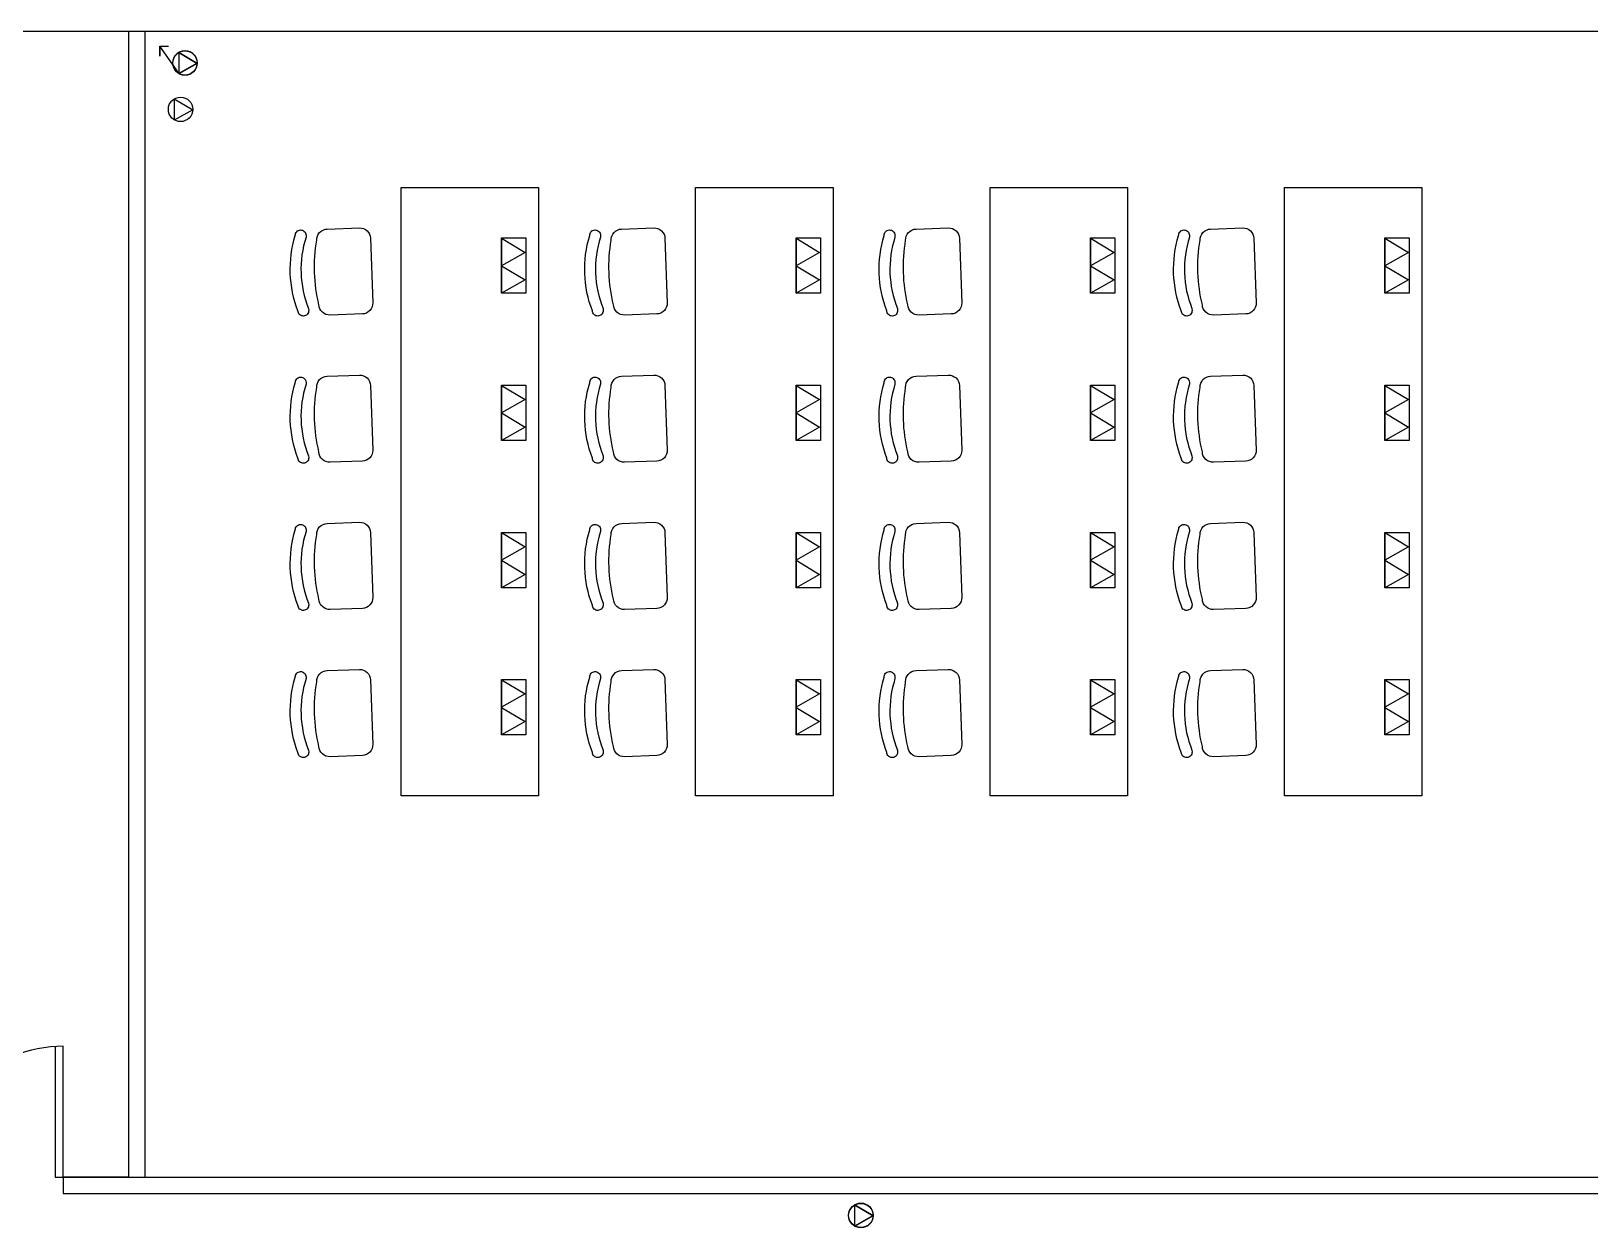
# Model space of a CAD drawing. Header units: millimetres. Extents: x 379 to 563, y 812 to 870.
# Drawn here: x 437.9 to 447.43, y 841.22 to 848.54 of the extents above; entities that cross this region are included whole.
import ezdxf

# ---------------------------------------------------------------- set-up
doc = ezdxf.new("R2010")
doc.units = ezdxf.units.MM
doc.layers.add('mobiliario', color=140, linetype='Continuous')
doc.layers.add('pontos', color=72, linetype='Continuous')

# ---------------------------------------------------------------- blocks, each defined once
blk = doc.blocks.new('*U42')
at = {"layer": 'mobiliario'}
blk.add_lwpolyline([(-0.4202, 1.8594), (0.4202, 1.8594), (0.4202, -1.8594), (-0.4202, -1.8594)], close=True, dxfattribs=at)
blk = doc.blocks.new('*U43')
at = {"color": 0, "linetype": 'ByBlock', "lineweight": -2, "transparency": 16777216}
for p in [(0, 0), (1.8, 0), (3.6, 0), (5.4, 0)]:
    blk.add_blockref('*U42', p, dxfattribs=at)

msp = doc.modelspace()

# ---------------------------------------------------------------- linework, layer by layer
for p, q in [((427.5002, 848.5404), (442.4002, 848.5404)), ((438.5002, 841.534), (438.5002, 848.5404)), ((438.6002, 841.534), (438.6002, 848.5404)), ((442.4002, 848.5404), (450.45, 848.5404)), ((438.5002, 841.534), (438.1002, 841.534)), ((438.1002, 841.534), (438.1002, 841.434)), ((438.1002, 841.534), (448.4002, 841.534)), ((438.1002, 841.434), (448.4002, 841.434))]:
    msp.add_line(p, q)
msp.add_lwpolyline([(438.0502, 842.334), (438.0502, 841.534), (438.1002, 841.534), (438.1002, 842.334, 0.414214), (437.3002, 841.534)], format="xyb")
at = {"layer": 'mobiliario'}
for p, q in [((439.5501, 847.3249), (439.5501, 847.3249)), ((441.3501, 847.3249), (441.3501, 847.3249)), ((443.1501, 847.3249), (443.1501, 847.3249)), ((444.9501, 847.3249), (444.9501, 847.3249)), ((439.5501, 846.4249), (439.5501, 846.4249)), ((441.3501, 846.4249), (441.3501, 846.4249)), ((443.1501, 846.4249), (443.1501, 846.4249)), ((444.9501, 846.4249), (444.9501, 846.4249)), ((439.5501, 845.5249), (439.5501, 845.5249)), ((441.3501, 845.5249), (441.3501, 845.5249)), ((443.1501, 845.5249), (443.1501, 845.5249)), ((444.9501, 845.5249), (444.9501, 845.5249)), ((439.5501, 844.6249), (439.5501, 844.6249)), ((441.3501, 844.6249), (441.3501, 844.6249)), ((443.1501, 844.6249), (443.1501, 844.6249)), ((444.9501, 844.6249), (444.9501, 844.6249))]:
    msp.add_line(p, q, dxfattribs=at)
for points in [[(439.7314, 846.8043, -0.414214), (439.6633, 846.8678, -0.100929), (439.6495, 847.2625, -0.414214), (439.713, 847.3306), (439.9103, 847.3375, -0.414214), (439.9784, 847.274), (439.9922, 846.8793, -0.414214), (439.9288, 846.8112)], [(441.5314, 846.8043, -0.414214), (441.4633, 846.8678, -0.100929), (441.4495, 847.2625, -0.414214), (441.513, 847.3306), (441.7103, 847.3375, -0.414214), (441.7784, 847.274), (441.7922, 846.8793, -0.414214), (441.7288, 846.8112)], [(443.3314, 846.8043, -0.414214), (443.2633, 846.8678, -0.100929), (443.2495, 847.2625, -0.414214), (443.313, 847.3306), (443.5103, 847.3375, -0.414214), (443.5784, 847.274), (443.5922, 846.8793, -0.414214), (443.5288, 846.8112)], [(445.1314, 846.8043, -0.414214), (445.0633, 846.8678, -0.100929), (445.0495, 847.2625, -0.414214), (445.113, 847.3306), (445.3103, 847.3375, -0.414214), (445.3784, 847.274), (445.3922, 846.8793, -0.414214), (445.3288, 846.8112)], [(439.5685, 846.7986), (439.5685, 846.7986, -0.414214), (439.5345, 846.8304, -0.167087), (439.5184, 847.2908, -0.414214), (439.5501, 847.3249, -0.414214), (439.5841, 847.2931), (439.5845, 847.2819, 0.175685), (439.5999, 846.8439), (439.6003, 846.8327, -0.414214)], [(441.3685, 846.7986), (441.3685, 846.7986, -0.414214), (441.3345, 846.8304, -0.167087), (441.3184, 847.2908, -0.414214), (441.3501, 847.3249, -0.414214), (441.3841, 847.2931), (441.3845, 847.2819, 0.175685), (441.3999, 846.8439), (441.4003, 846.8327, -0.414214)], [(443.1685, 846.7986), (443.1685, 846.7986, -0.414214), (443.1345, 846.8304, -0.167087), (443.1184, 847.2908, -0.414214), (443.1501, 847.3249, -0.414214), (443.1841, 847.2931), (443.1845, 847.2819, 0.175685), (443.1999, 846.8439), (443.2003, 846.8327, -0.414214)], [(444.9685, 846.7986), (444.9685, 846.7986, -0.414214), (444.9345, 846.8304, -0.167087), (444.9184, 847.2908, -0.414214), (444.9501, 847.3249, -0.414214), (444.9841, 847.2931), (444.9845, 847.2819, 0.175685), (444.9999, 846.8439), (445.0003, 846.8327, -0.414214)], [(439.5685, 845.8986), (439.5685, 845.8986, -0.414214), (439.5345, 845.9304, -0.167087), (439.5184, 846.3908, -0.414214), (439.5501, 846.4249, -0.414214), (439.5841, 846.3931), (439.5845, 846.3819, 0.175685), (439.5999, 845.9439), (439.6003, 845.9327, -0.414214)], [(439.7314, 845.9043, -0.414214), (439.6633, 845.9678, -0.100929), (439.6495, 846.3625, -0.414214), (439.713, 846.4306), (439.9103, 846.4375, -0.414214), (439.9784, 846.374), (439.9922, 845.9793, -0.414214), (439.9288, 845.9112)], [(441.3685, 845.8986), (441.3685, 845.8986, -0.414214), (441.3345, 845.9304, -0.167087), (441.3184, 846.3908, -0.414214), (441.3501, 846.4249, -0.414214), (441.3841, 846.3931), (441.3845, 846.3819, 0.175685), (441.3999, 845.9439), (441.4003, 845.9327, -0.414214)], [(441.5314, 845.9043, -0.414214), (441.4633, 845.9678, -0.100929), (441.4495, 846.3625, -0.414214), (441.513, 846.4306), (441.7103, 846.4375, -0.414214), (441.7784, 846.374), (441.7922, 845.9793, -0.414214), (441.7288, 845.9112)], [(443.1685, 845.8986), (443.1685, 845.8986, -0.414214), (443.1345, 845.9304, -0.167087), (443.1184, 846.3908, -0.414214), (443.1501, 846.4249, -0.414214), (443.1841, 846.3931), (443.1845, 846.3819, 0.175685), (443.1999, 845.9439), (443.2003, 845.9327, -0.414214)], [(443.3314, 845.9043, -0.414214), (443.2633, 845.9678, -0.100929), (443.2495, 846.3625, -0.414214), (443.313, 846.4306), (443.5103, 846.4375, -0.414214), (443.5784, 846.374), (443.5922, 845.9793, -0.414214), (443.5288, 845.9112)], [(444.9685, 845.8986), (444.9685, 845.8986, -0.414214), (444.9345, 845.9304, -0.167087), (444.9184, 846.3908, -0.414214), (444.9501, 846.4249, -0.414214), (444.9841, 846.3931), (444.9845, 846.3819, 0.175685), (444.9999, 845.9439), (445.0003, 845.9327, -0.414214)], [(445.1314, 845.9043, -0.414214), (445.0633, 845.9678, -0.100929), (445.0495, 846.3625, -0.414214), (445.113, 846.4306), (445.3103, 846.4375, -0.414214), (445.3784, 846.374), (445.3922, 845.9793, -0.414214), (445.3288, 845.9112)], [(439.5685, 844.9986), (439.5685, 844.9986, -0.414214), (439.5345, 845.0304, -0.167087), (439.5184, 845.4908, -0.414214), (439.5501, 845.5249, -0.414214), (439.5841, 845.4931), (439.5845, 845.4819, 0.175685), (439.5999, 845.0439), (439.6003, 845.0327, -0.414214)], [(439.7314, 845.0043, -0.414214), (439.6633, 845.0678, -0.100929), (439.6495, 845.4625, -0.414214), (439.713, 845.5306), (439.9103, 845.5375, -0.414214), (439.9784, 845.474), (439.9922, 845.0793, -0.414214), (439.9288, 845.0112)], [(441.3685, 844.9986), (441.3685, 844.9986, -0.414214), (441.3345, 845.0304, -0.167087), (441.3184, 845.4908, -0.414214), (441.3501, 845.5249, -0.414214), (441.3841, 845.4931), (441.3845, 845.4819, 0.175685), (441.3999, 845.0439), (441.4003, 845.0327, -0.414214)], [(441.5314, 845.0043, -0.414214), (441.4633, 845.0678, -0.100929), (441.4495, 845.4625, -0.414214), (441.513, 845.5306), (441.7103, 845.5375, -0.414214), (441.7784, 845.474), (441.7922, 845.0793, -0.414214), (441.7288, 845.0112)], [(443.1685, 844.9986), (443.1685, 844.9986, -0.414214), (443.1345, 845.0304, -0.167087), (443.1184, 845.4908, -0.414214), (443.1501, 845.5249, -0.414214), (443.1841, 845.4931), (443.1845, 845.4819, 0.175685), (443.1999, 845.0439), (443.2003, 845.0327, -0.414214)], [(443.3314, 845.0043, -0.414214), (443.2633, 845.0678, -0.100929), (443.2495, 845.4625, -0.414214), (443.313, 845.5306), (443.5103, 845.5375, -0.414214), (443.5784, 845.474), (443.5922, 845.0793, -0.414214), (443.5288, 845.0112)], [(444.9685, 844.9986), (444.9685, 844.9986, -0.414214), (444.9345, 845.0304, -0.167087), (444.9184, 845.4908, -0.414214), (444.9501, 845.5249, -0.414214), (444.9841, 845.4931), (444.9845, 845.4819, 0.175685), (444.9999, 845.0439), (445.0003, 845.0327, -0.414214)], [(445.1314, 845.0043, -0.414214), (445.0633, 845.0678, -0.100929), (445.0495, 845.4625, -0.414214), (445.113, 845.5306), (445.3103, 845.5375, -0.414214), (445.3784, 845.474), (445.3922, 845.0793, -0.414214), (445.3288, 845.0112)], [(439.5685, 844.0986), (439.5685, 844.0986, -0.414214), (439.5345, 844.1304, -0.167087), (439.5184, 844.5908, -0.414214), (439.5501, 844.6249, -0.414214), (439.5841, 844.5931), (439.5845, 844.5819, 0.175685), (439.5999, 844.1439), (439.6003, 844.1327, -0.414214)], [(439.7314, 844.1043, -0.414214), (439.6633, 844.1678, -0.100929), (439.6495, 844.5625, -0.414214), (439.713, 844.6306), (439.9103, 844.6375, -0.414214), (439.9784, 844.574), (439.9922, 844.1793, -0.414214), (439.9288, 844.1112)], [(441.3685, 844.0986), (441.3685, 844.0986, -0.414214), (441.3345, 844.1304, -0.167087), (441.3184, 844.5908, -0.414214), (441.3501, 844.6249, -0.414214), (441.3841, 844.5931), (441.3845, 844.5819, 0.175685), (441.3999, 844.1439), (441.4003, 844.1327, -0.414214)], [(441.5314, 844.1043, -0.414214), (441.4633, 844.1678, -0.100929), (441.4495, 844.5625, -0.414214), (441.513, 844.6306), (441.7103, 844.6375, -0.414214), (441.7784, 844.574), (441.7922, 844.1793, -0.414214), (441.7288, 844.1112)], [(443.1685, 844.0986), (443.1685, 844.0986, -0.414214), (443.1345, 844.1304, -0.167087), (443.1184, 844.5908, -0.414214), (443.1501, 844.6249, -0.414214), (443.1841, 844.5931), (443.1845, 844.5819, 0.175685), (443.1999, 844.1439), (443.2003, 844.1327, -0.414214)], [(443.3314, 844.1043, -0.414214), (443.2633, 844.1678, -0.100929), (443.2495, 844.5625, -0.414214), (443.313, 844.6306), (443.5103, 844.6375, -0.414214), (443.5784, 844.574), (443.5922, 844.1793, -0.414214), (443.5288, 844.1112)], [(444.9685, 844.0986), (444.9685, 844.0986, -0.414214), (444.9345, 844.1304, -0.167087), (444.9184, 844.5908, -0.414214), (444.9501, 844.6249, -0.414214), (444.9841, 844.5931), (444.9845, 844.5819, 0.175685), (444.9999, 844.1439), (445.0003, 844.1327, -0.414214)], [(445.1314, 844.1043, -0.414214), (445.0633, 844.1678, -0.100929), (445.0495, 844.5625, -0.414214), (445.113, 844.6306), (445.3103, 844.6375, -0.414214), (445.3784, 844.574), (445.3922, 844.1793, -0.414214), (445.3288, 844.1112)]]:
    msp.add_lwpolyline(points, format="xyb", close=True, dxfattribs=at)
at = {"layer": 'pontos'}
for p, q in [((438.8063, 848.2828), (438.6899, 848.4492)), ((438.6899, 848.4492), (438.6899, 848.3883)), ((438.6899, 848.3883), (438.6899, 848.4492)), ((438.6899, 848.4492), (438.7432, 848.4492)), ((438.8063, 848.4127), (438.8063, 848.2808)), ((438.8063, 848.4127), (438.919, 848.3448)), ((438.8063, 848.4107), (438.8063, 848.2787)), ((438.8063, 848.4107), (438.919, 848.3428)), ((438.919, 848.3448), (438.8063, 848.2808)), ((438.919, 848.3428), (438.8063, 848.2787)), ((438.779, 848.1277), (438.779, 847.9957)), ((438.779, 848.1277), (438.8917, 848.0598)), ((438.8917, 848.0598), (438.779, 847.9957)), ((440.7797, 847.2745), (440.7797, 847.1063)), ((440.7797, 847.2745), (440.9234, 847.188)), ((442.5797, 847.2745), (442.5797, 847.1063)), ((442.5797, 847.2745), (442.7234, 847.188)), ((444.3797, 847.2745), (444.3797, 847.1063)), ((444.3797, 847.2745), (444.5234, 847.188)), ((446.1797, 847.2745), (446.1797, 847.1063)), ((446.1797, 847.2745), (446.3234, 847.188)), ((440.9234, 847.188), (440.7797, 847.1063)), ((442.7234, 847.188), (442.5797, 847.1063)), ((444.5234, 847.188), (444.3797, 847.1063)), ((446.3234, 847.188), (446.1797, 847.1063)), ((440.7797, 847.1059), (440.7797, 846.9377)), ((440.7797, 847.1059), (440.9234, 847.0193)), ((442.5797, 847.1059), (442.5797, 846.9377)), ((442.5797, 847.1059), (442.7234, 847.0193)), ((444.3797, 847.1059), (444.3797, 846.9377)), ((444.3797, 847.1059), (444.5234, 847.0193)), ((446.1797, 847.1059), (446.1797, 846.9377)), ((446.1797, 847.1059), (446.3234, 847.0193)), ((440.9234, 847.0193), (440.7797, 846.9377)), ((442.7234, 847.0193), (442.5797, 846.9377)), ((444.5234, 847.0193), (444.3797, 846.9377)), ((446.3234, 847.0193), (446.1797, 846.9377)), ((440.7797, 846.3745), (440.7797, 846.2063)), ((440.7797, 846.3745), (440.9234, 846.288)), ((440.9234, 846.288), (440.7797, 846.2063)), ((442.5797, 846.3745), (442.5797, 846.2063)), ((442.5797, 846.3745), (442.7234, 846.288)), ((442.7234, 846.288), (442.5797, 846.2063)), ((444.3797, 846.3745), (444.3797, 846.2063)), ((444.3797, 846.3745), (444.5234, 846.288)), ((444.5234, 846.288), (444.3797, 846.2063)), ((446.1797, 846.3745), (446.1797, 846.2063)), ((446.1797, 846.3745), (446.3234, 846.288)), ((446.3234, 846.288), (446.1797, 846.2063)), ((440.7797, 846.2059), (440.7797, 846.0377)), ((440.7797, 846.2059), (440.9234, 846.1193)), ((442.5797, 846.2059), (442.5797, 846.0377)), ((442.5797, 846.2059), (442.7234, 846.1193)), ((444.3797, 846.2059), (444.3797, 846.0377)), ((444.3797, 846.2059), (444.5234, 846.1193)), ((446.1797, 846.2059), (446.1797, 846.0377)), ((446.1797, 846.2059), (446.3234, 846.1193)), ((440.9234, 846.1193), (440.7797, 846.0377)), ((442.7234, 846.1193), (442.5797, 846.0377)), ((444.5234, 846.1193), (444.3797, 846.0377)), ((446.3234, 846.1193), (446.1797, 846.0377)), ((440.7797, 845.4745), (440.7797, 845.3063)), ((440.7797, 845.4745), (440.9234, 845.388)), ((442.5797, 845.4745), (442.5797, 845.3063)), ((442.5797, 845.4745), (442.7234, 845.388)), ((444.3797, 845.4745), (444.3797, 845.3063)), ((444.3797, 845.4745), (444.5234, 845.388)), ((446.1797, 845.4745), (446.1797, 845.3063)), ((446.1797, 845.4745), (446.3234, 845.388)), ((440.9234, 845.388), (440.7797, 845.3063)), ((442.7234, 845.388), (442.5797, 845.3063)), ((444.5234, 845.388), (444.3797, 845.3063)), ((446.3234, 845.388), (446.1797, 845.3063)), ((440.7797, 845.3059), (440.7797, 845.1377)), ((440.7797, 845.3059), (440.9234, 845.2193)), ((442.5797, 845.3059), (442.5797, 845.1377)), ((442.5797, 845.3059), (442.7234, 845.2193)), ((444.3797, 845.3059), (444.3797, 845.1377)), ((444.3797, 845.3059), (444.5234, 845.2193)), ((446.1797, 845.3059), (446.1797, 845.1377)), ((446.1797, 845.3059), (446.3234, 845.2193)), ((440.9234, 845.2193), (440.7797, 845.1377)), ((442.7234, 845.2193), (442.5797, 845.1377)), ((444.5234, 845.2193), (444.3797, 845.1377)), ((446.3234, 845.2193), (446.1797, 845.1377)), ((440.7797, 844.5745), (440.7797, 844.4063)), ((440.7797, 844.5745), (440.9234, 844.488)), ((442.5797, 844.5745), (442.5797, 844.4063)), ((442.5797, 844.5745), (442.7234, 844.488)), ((444.3797, 844.5745), (444.3797, 844.4063)), ((444.3797, 844.5745), (444.5234, 844.488)), ((446.1797, 844.5745), (446.1797, 844.4063)), ((446.1797, 844.5745), (446.3234, 844.488)), ((440.9234, 844.488), (440.7797, 844.4063)), ((442.7234, 844.488), (442.5797, 844.4063)), ((444.5234, 844.488), (444.3797, 844.4063)), ((446.3234, 844.488), (446.1797, 844.4063)), ((440.7797, 844.4059), (440.7797, 844.2377)), ((440.7797, 844.4059), (440.9234, 844.3193)), ((442.5797, 844.4059), (442.5797, 844.2377)), ((442.5797, 844.4059), (442.7234, 844.3193)), ((444.3797, 844.4059), (444.3797, 844.2377)), ((444.3797, 844.4059), (444.5234, 844.3193)), ((446.1797, 844.4059), (446.1797, 844.2377)), ((446.1797, 844.4059), (446.3234, 844.3193)), ((440.9234, 844.3193), (440.7797, 844.2377)), ((442.7234, 844.3193), (442.5797, 844.2377)), ((444.5234, 844.3193), (444.3797, 844.2377)), ((446.3234, 844.3193), (446.1797, 844.2377)), ((442.9378, 841.3663), (442.9378, 841.2343)), ((442.9378, 841.3663), (443.0505, 841.2984)), ((442.9378, 841.3642), (442.9378, 841.2323)), ((442.9378, 841.3642), (443.0505, 841.2963)), ((443.0505, 841.2984), (442.9378, 841.2343)), ((443.0505, 841.2963), (442.9378, 841.2323))]:
    msp.add_line(p, q, dxfattribs=at)
for points in [[(440.9282, 847.2759), (440.9282, 846.9377), (440.7797, 846.9377), (440.7797, 847.2759)], [(442.7282, 847.2759), (442.7282, 846.9377), (442.5797, 846.9377), (442.5797, 847.2759)], [(444.5282, 847.2759), (444.5282, 846.9377), (444.3797, 846.9377), (444.3797, 847.2759)], [(446.3282, 847.2759), (446.3282, 846.9377), (446.1797, 846.9377), (446.1797, 847.2759)], [(440.9282, 846.3759), (440.9282, 846.0377), (440.7797, 846.0377), (440.7797, 846.3759)], [(442.7282, 846.3759), (442.7282, 846.0377), (442.5797, 846.0377), (442.5797, 846.3759)], [(444.5282, 846.3759), (444.5282, 846.0377), (444.3797, 846.0377), (444.3797, 846.3759)], [(446.3282, 846.3759), (446.3282, 846.0377), (446.1797, 846.0377), (446.1797, 846.3759)], [(440.9282, 845.4759), (440.9282, 845.1377), (440.7797, 845.1377), (440.7797, 845.4759)], [(442.7282, 845.4759), (442.7282, 845.1377), (442.5797, 845.1377), (442.5797, 845.4759)], [(444.5282, 845.4759), (444.5282, 845.1377), (444.3797, 845.1377), (444.3797, 845.4759)], [(446.3282, 845.4759), (446.3282, 845.1377), (446.1797, 845.1377), (446.1797, 845.4759)], [(440.9282, 844.5759), (440.9282, 844.2377), (440.7797, 844.2377), (440.7797, 844.5759)], [(442.7282, 844.5759), (442.7282, 844.2377), (442.5797, 844.2377), (442.5797, 844.5759)], [(444.5282, 844.5759), (444.5282, 844.2377), (444.3797, 844.2377), (444.3797, 844.5759)], [(446.3282, 844.5759), (446.3282, 844.2377), (446.1797, 844.2377), (446.1797, 844.5759)]]:
    msp.add_lwpolyline(points, close=True, dxfattribs=at)
for centre in [(438.8443, 848.3471), (438.8443, 848.3451), (438.8171, 848.0621), (442.9759, 841.3007), (442.9759, 841.2986)]:
    msp.add_circle(centre, 0.0747, dxfattribs=at)

# ---------------------------------------------------------------- block references
msp.add_blockref('*U43', (440.5856, 845.7252))

doc.saveas('drawing.dxf')
